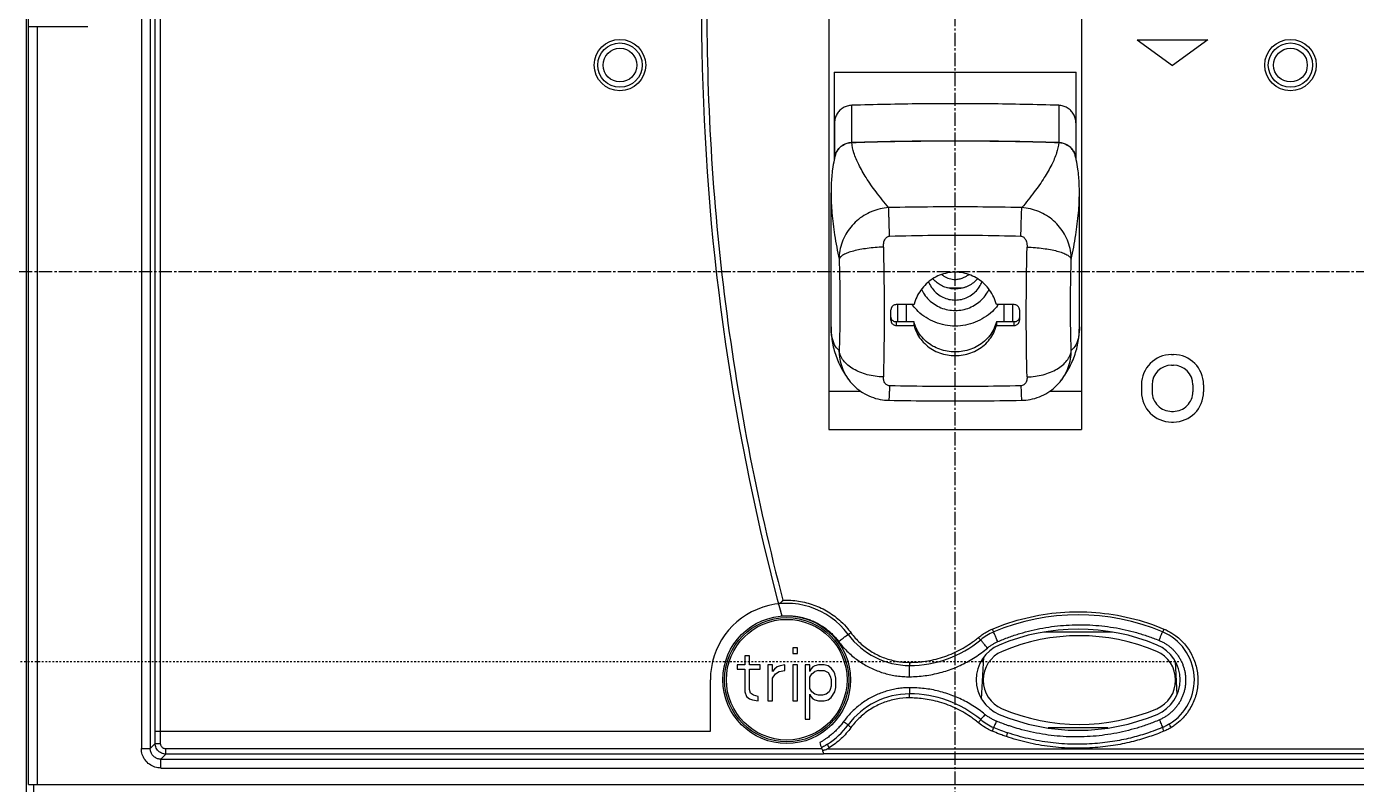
# Model space of a CAD drawing. Header units: millimetres. Extents: x -279 to 279, y -124 to 124.
# Drawn here: x 144.3 to 219.2, y -40.6 to 2.1 of the extents above; entities that cross this region are included whole.
import ezdxf

# ---------------------------------------------------------------- set-up
doc = ezdxf.new("R2010")
doc.units = ezdxf.units.MM
doc.linetypes.add('AXES2', pattern=[1.125, 0.75, -0.125, 0.125, -0.125])
doc.linetypes.add('CENTER2', pattern=[1.125, 0.75, -0.125, 0.125, -0.125])
doc.layers.add('AXE', color=80, linetype='AXES2')

msp = doc.modelspace()

# ---------------------------------------------------------------- linework, layer by layer
for p, q in [((144.277, -41.532), (144.277, 45.186)), ((144.376, -40.632), (144.376, 45.567)), ((189.501, 24.581), (189.501, -20.634)), ((203.751, 24.581), (203.751, -20.634)), ((150.748, 3.801), (150.748, -38.609)), ((151.52, -37.632), (151.52, 4.298)), ((151.819, -37.632), (151.819, 4.249)), ((151.247, 3.671), (151.247, -38.612)), ((144.376, 2.068), (147.726, 2.068)), ((144.876, 2.068), (144.876, -40.632)), ((206.876, 1.328), (210.876, 1.328)), ((206.876, 1.328), (208.876, -0.125)), ((210.876, 1.328), (208.876, -0.125)), ((189.801, -0.503), (189.801, -5.441)), ((189.801, -0.503), (203.451, -0.503)), ((203.451, -5.441), (203.451, -0.503)), ((189.826, -3.525), (189.801, -3.525)), ((189.801, -3.554), (189.826, -3.554)), ((189.826, -3.348), (189.826, -5.336)), ((203.426, -3.348), (203.426, -5.336)), ((203.451, -3.525), (203.426, -3.525)), ((203.426, -3.554), (203.451, -3.554)), ((189.627, -14.846), (189.627, -7.301)), ((203.626, -7.3), (203.626, -7.298)), ((203.626, -14.846), (203.626, -7.3)), ((193.003, -14.482), (193.003, -13.894)), ((194.303, -13.597), (193.303, -13.597)), ((193.376, -13.597), (193.376, -14.574)), ((193.877, -14.574), (193.877, -13.597)), ((199.95, -13.597), (198.95, -13.597)), ((199.376, -13.597), (199.376, -14.574)), ((199.876, -14.574), (199.876, -13.597)), ((200.25, -13.894), (200.25, -14.482)), ((194.303, -14.574), (193.303, -14.574)), ((193.303, -14.574), (193.303, -14.773)), ((193.303, -14.773), (194.303, -14.773)), ((194.303, -14.773), (194.303, -14.574)), ((199.95, -14.574), (198.95, -14.574)), ((198.95, -14.574), (198.95, -14.773)), ((198.95, -14.773), (199.95, -14.773)), ((199.95, -14.773), (199.95, -14.574)), ((208.826, -16.412), (208.926, -16.412)), ((208.826, -17.012), (208.926, -17.012)), ((190.624, -17.833), (190.624, -17.833)), ((202.629, -17.833), (202.629, -17.833)), ((191.306, -18.489), (189.501, -18.489)), ((203.751, -18.489), (201.947, -18.489)), ((207.126, -18.112), (207.126, -18.512)), ((207.726, -18.112), (207.726, -18.512)), ((210.026, -18.112), (210.026, -18.512)), ((210.626, -18.112), (210.626, -18.512)), ((208.826, -19.612), (208.926, -19.612)), ((208.826, -20.212), (208.926, -20.212)), ((189.501, -20.634), (203.751, -20.634)), ((205.499, -32.054), (201.614, -32.054)), ((205.276, -32.054), (205.276, -32.017)), ((187.733, -32.932), (187.463, -32.932)), ((187.463, -32.932), (187.463, -33.251)), ((187.733, -33.251), (187.733, -32.932)), ((185.03, -33.379), (184.76, -33.379)), ((184.76, -33.379), (184.76, -33.89)), ((185.03, -33.89), (185.03, -33.379)), ((187.463, -33.251), (187.733, -33.251)), ((198.225, -33.659), (198.101, -33.659)), ((198.112, -35.823), (198.236, -33.458)), ((209.029, -33.689), (209.128, -35.578)), ((184.76, -33.89), (184.328, -33.89)), ((184.328, -33.89), (184.328, -34.145)), ((184.328, -34.145), (184.76, -34.145)), ((184.76, -34.145), (184.76, -35.421)), ((185.625, -33.89), (185.03, -33.89)), ((185.03, -34.145), (185.625, -34.145)), ((185.03, -35.294), (185.03, -34.145)), ((185.625, -34.145), (185.625, -33.89)), ((186.328, -33.89), (186.057, -33.89)), ((186.057, -33.89), (186.057, -35.932)), ((186.328, -34.272), (186.328, -33.89)), ((186.436, -34.145), (186.328, -34.272)), ((186.328, -34.655), (186.49, -34.4)), ((186.598, -34.017), (186.436, -34.145)), ((186.49, -34.4), (186.706, -34.272)), ((186.76, -33.953), (186.598, -34.017)), ((186.706, -34.272), (187.03, -34.209)), ((187.03, -33.89), (186.76, -33.953)), ((187.03, -34.209), (187.03, -33.89)), ((187.733, -33.89), (187.463, -33.89)), ((187.463, -33.89), (187.463, -35.932)), ((187.733, -35.932), (187.733, -33.89)), ((188.436, -33.89), (188.166, -33.89)), ((188.166, -33.89), (188.166, -36.953)), ((188.436, -34.272), (188.436, -33.89)), ((188.49, -34.145), (188.436, -34.272)), ((188.436, -34.592), (188.544, -34.4)), ((188.598, -34.017), (188.49, -34.145)), ((188.544, -34.4), (188.706, -34.272)), ((188.706, -33.953), (188.598, -34.017)), ((188.922, -33.89), (188.706, -33.953)), ((188.922, -34.209), (188.706, -34.272)), ((189.247, -33.89), (188.922, -33.89)), ((188.922, -34.209), (189.247, -34.209)), ((189.463, -33.953), (189.247, -33.89)), ((189.247, -34.209), (189.463, -34.336)), ((189.625, -34.081), (189.463, -33.953)), ((189.463, -34.336), (189.571, -34.528)), ((189.787, -34.272), (189.625, -34.081)), ((189.841, -34.4), (189.787, -34.272)), ((189.895, -34.655), (189.841, -34.4)), ((194.051, -33.757), (194.051, -33.932)), ((182.826, -37.632), (182.826, -34.732)), ((186.328, -35.932), (186.328, -34.655)), ((188.436, -35.23), (188.436, -34.592)), ((188.544, -35.421), (188.436, -35.23)), ((189.571, -34.528), (189.625, -34.719)), ((189.625, -35.102), (189.571, -35.294)), ((189.625, -34.719), (189.625, -35.102)), ((189.841, -35.421), (189.895, -35.166)), ((189.895, -35.166), (189.895, -34.655)), ((184.76, -35.421), (184.868, -35.677)), ((184.868, -35.677), (185.03, -35.804)), ((185.084, -35.485), (185.03, -35.294)), ((185.03, -35.804), (185.193, -35.868)), ((185.247, -35.613), (185.084, -35.485)), ((185.193, -35.868), (185.517, -35.932)), ((185.517, -35.677), (185.247, -35.613)), ((185.517, -35.932), (185.517, -35.677)), ((186.057, -35.932), (186.328, -35.932)), ((187.463, -35.932), (187.733, -35.932)), ((188.436, -35.549), (188.49, -35.677)), ((188.436, -36.953), (188.436, -35.549)), ((188.49, -35.677), (188.598, -35.804)), ((188.706, -35.549), (188.544, -35.421)), ((188.598, -35.804), (188.706, -35.868)), ((188.922, -35.613), (188.706, -35.549)), ((188.706, -35.868), (188.922, -35.932)), ((189.139, -35.613), (188.922, -35.613)), ((188.922, -35.932), (189.247, -35.932)), ((189.355, -35.549), (189.139, -35.613)), ((189.247, -35.932), (189.463, -35.868)), ((189.517, -35.421), (189.355, -35.549)), ((189.463, -35.868), (189.625, -35.741)), ((189.571, -35.294), (189.517, -35.421)), ((189.625, -35.741), (189.841, -35.421)), ((194.051, -35.759), (194.051, -35.532)), ((188.166, -36.953), (188.436, -36.953)), ((205.239, -37.454), (201.874, -37.454)), ((151.52, -37.632), (151.53, -37.632)), ((151.528, -38.331), (151.53, -37.632)), ((151.545, -37.632), (182.826, -37.632)), ((151.828, -38.331), (151.828, -37.632)), ((150.748, -38.612), (151.247, -38.612)), ((151.247, -38.612), (151.528, -38.331)), ((151.528, -38.331), (151.828, -38.331)), ((151.847, -39.211), (152.128, -38.93)), ((152.128, -38.93), (152.128, -38.631)), ((189.083, -38.631), (152.128, -38.631)), ((189.207, -38.93), (152.128, -38.93)), ((241.104, -38.909), (189.2, -38.909)), ((189.2, -38.909), (189.207, -38.93)), ((241.104, -38.653), (189.386, -38.653)), ((151.847, -39.211), (241.406, -39.211)), ((151.847, -39.711), (241.405, -39.711)), ((144.376, -40.632), (248.876, -40.632)), ((144.676, -41.232), (144.676, -40.632))]:
    msp.add_line(p, q)
at = {"color": 6, "linetype": 'CENTER2', "ltscale": 0.008}
msp.add_line((209.233, -33.719), (-212.949, -33.719), dxfattribs=at)
for centre, radius in [((177.726, -0.102), 1.45), ((177.726, -0.102), 1.25), ((177.726, -0.102), 0.95), ((215.526, -0.102), 1.45), ((215.526, -0.102), 1.25), ((215.526, -0.102), 0.95), ((187.126, -34.732), 3.6), ((187.126, -34.732), 3.5), ((187.128, -34.732), 3.4)]:
    msp.add_circle(centre, radius)
for centre, radius, start, end in [((313.326, 2.968), 131, 167.74789, -164.9073), ((208.826, -18.112), 1.7, 90, 180), ((208.926, -18.112), 1.7, 0, 90), ((208.826, -18.112), 1.1, 90, 180), ((208.926, -18.112), 1.1, 0, 90), ((208.826, -18.512), 1.7, 180, -90), ((208.826, -18.512), 1.1, 179.99999, -90), ((208.926, -18.512), 1.1, -90, 0.00001), ((208.926, -18.512), 1.7, -90, 0), ((187.126, -34.732), 4.3, 36.37184, 180), ((203.556, -43.382), 12.3, 67.22714, 112.77286), ((194.051, -29.632), 4.3, -143.62816, -90), ((199.925, -34.732), 2.919, 112.77286, 129.66714), ((203.556, -43.382), 11.5, 67.22714, 112.77286), ((207.188, -34.732), 2.919, -58.76786, 67.22714), ((194.051, -27.648), 6.284, -90, -50.33286), ((199.925, -34.732), 2.119, 112.77286, -112.77286), ((203.626, -43.404), 11.15, 66.99714, 113.00286), ((207.188, -34.732), 2.119, -67.22714, 67.22714), ((199.954, -34.754), 1.753, 113.00286, -113.00286), ((207.299, -34.754), 1.753, -66.99714, 66.99714), ((194.051, -39.832), 4.3, 90, 143.62816), ((194.051, -41.816), 6.284, 50.33286, 90), ((203.556, -26.082), 11.5, -112.77286, -67.22714), ((203.626, -26.104), 11.15, -113.00286, -66.99714), ((187.126, -34.732), 4.3, -57.73003, -36.37184), ((199.925, -34.732), 2.919, -129.66714, -112.77286), ((203.556, -26.082), 12.3, -112.77286, -108.85881), ((313.326, 2.968), 131, -161.65063, -161.35706)]:
    msp.add_arc(centre, radius, start, end)
for points, knots in [([(185.552, 30.512), (184.937, 27.649), (183.9, 21.891), (182.927, 13.18), (182.538, 4.44), (182.731, -4.303), (183.509, -13.025), (184.871, -21.699), (186.167, -27.419), (186.912, -30.259)], [0, 0, 0, 0, 8.784619, 17.538219, 26.275587, 35.009909, 43.755075, 52.525371, 61.333757, 61.333757, 61.333757, 61.333757]), ([(190.794, -2.368), (190.709, -2.371), (190.538, -2.398), (190.302, -2.5), (190.1, -2.658), (189.946, -2.861), (189.848, -3.096), (189.826, -3.265), (189.826, -3.349)], [0, 0, 0, 0, 0.25612, 0.510972, 0.764267, 1.016285, 1.267624, 1.519346, 1.519346, 1.519346, 1.519346]), ([(202.459, -2.368), (201.163, -2.327), (198.571, -2.273), (194.682, -2.273), (192.09, -2.327), (190.794, -2.368)], [0, 0, 0, 0, 3.888918, 7.777655, 11.666573, 11.666573, 11.666573, 11.666573]), ([(190.794, -4.461), (190.794, -4.229), (190.794, -3.763), (190.794, -3.066), (190.794, -2.601), (190.794, -2.368)], [0, 0, 0, 0, 0.69768, 1.39536, 2.093039, 2.093039, 2.093039, 2.093039]), ([(203.426, -3.349), (203.426, -3.265), (203.404, -3.096), (203.307, -2.861), (203.152, -2.658), (202.951, -2.5), (202.714, -2.398), (202.544, -2.371), (202.459, -2.368)], [0, 0, 0, 0, 0.251704, 0.503032, 0.755046, 1.008344, 1.263208, 1.519346, 1.519346, 1.519346, 1.519346]), ([(202.459, -2.368), (202.459, -2.601), (202.459, -3.066), (202.459, -3.763), (202.459, -4.229), (202.459, -4.461)], [0, 0, 0, 0, 0.69768, 1.39536, 2.093039, 2.093039, 2.093039, 2.093039]), ([(190.79, -4.471), (190.717, -4.473), (190.571, -4.494), (190.366, -4.57), (190.182, -4.688), (190.03, -4.843), (189.919, -5.018), (189.873, -5.145), (189.857, -5.206)], [0, 0, 0, 0, 0.219299, 0.437104, 0.653534, 0.86884, 1.083438, 1.27096, 1.27096, 1.27096, 1.27096]), ([(189.859, -5.192), (189.881, -5.111), (189.946, -4.954), (190.1, -4.751), (190.302, -4.594), (190.538, -4.491), (190.709, -4.464), (190.794, -4.461)], [0, 0, 0, 0, 0.251319, 0.503323, 0.756613, 1.011467, 1.267595, 1.267595, 1.267595, 1.267595]), ([(202.463, -4.471), (201.166, -4.43), (198.572, -4.377), (194.681, -4.377), (192.087, -4.43), (190.79, -4.471)], [0, 0, 0, 0, 3.891349, 7.782772, 11.674143, 11.674143, 11.674143, 11.674143]), ([(192.873, -8.133), (192.629, -7.846), (192.187, -7.297), (191.619, -6.49), (191.194, -5.756), (190.911, -5.096), (190.81, -4.668), (190.791, -4.471)], [0, 0, 0, 0, 1.129232, 2.113266, 2.956934, 3.668569, 4.263125, 4.263125, 4.263125, 4.263125]), ([(190.794, -4.461), (192.09, -4.42), (194.682, -4.365), (198.571, -4.365), (201.163, -4.42), (202.459, -4.461)], [0, 0, 0, 0, 3.888958, 7.777734, 11.666692, 11.666692, 11.666692, 11.666692]), ([(202.463, -4.471), (202.443, -4.668), (202.342, -5.096), (202.059, -5.756), (201.634, -6.49), (201.066, -7.297), (200.623, -7.846), (200.38, -8.133)], [0, 0, 0, 0, 0.594657, 1.306293, 2.149963, 3.133999, 4.263355, 4.263355, 4.263355, 4.263355]), ([(202.459, -4.461), (202.544, -4.464), (202.715, -4.491), (202.951, -4.594), (203.152, -4.751), (203.307, -4.954), (203.372, -5.111), (203.394, -5.192)], [0, 0, 0, 0, 0.25611, 0.510953, 0.764239, 1.016247, 1.267577, 1.267577, 1.267577, 1.267577]), ([(203.396, -5.206), (203.38, -5.145), (203.333, -5.018), (203.223, -4.843), (203.07, -4.688), (202.887, -4.57), (202.681, -4.494), (202.536, -4.473), (202.463, -4.471)], [0, 0, 0, 0, 0.187521, 0.402119, 0.617425, 0.833855, 1.05166, 1.270981, 1.270981, 1.270981, 1.270981]), ([(189.802, -5.438), (189.765, -5.61), (189.686, -6.07), (189.635, -6.693), (189.627, -7.142), (189.627, -7.301)], [0, 0, 0, 0, 0.527987, 1.396774, 1.873515, 1.873515, 1.873515, 1.873515]), ([(203.626, -7.298), (203.626, -7.139), (203.617, -6.691), (203.567, -6.068), (203.488, -5.609), (203.45, -5.437)], [0, 0, 0, 0, 0.476842, 1.344774, 1.872272, 1.872272, 1.872272, 1.872272]), ([(189.627, -7.301), (189.627, -7.677), (189.667, -8.472), (189.824, -9.72), (189.986, -10.586), (190.081, -11.039)], [0, 0, 0, 0, 1.1302, 2.382865, 3.77156, 3.77156, 3.77156, 3.77156]), ([(203.172, -11.038), (203.267, -10.585), (203.429, -9.719), (203.586, -8.471), (203.626, -7.677), (203.626, -7.3)], [0, 0, 0, 0, 1.388569, 2.64124, 3.771452, 3.771452, 3.771452, 3.771452]), ([(192.873, -8.133), (192.709, -8.142), (192.383, -8.189), (191.911, -8.339), (191.47, -8.566), (191.072, -8.861), (190.728, -9.218), (190.448, -9.627), (190.24, -10.075), (190.112, -10.55), (190.082, -10.877), (190.081, -11.039)], [0, 0, 0, 0, 0.491164, 0.983883, 1.477785, 1.971462, 2.46483, 2.958319, 3.450422, 3.941132, 4.42768, 4.42768, 4.42768, 4.42768]), ([(200.38, -8.133), (199.546, -8.114), (197.878, -8.088), (195.375, -8.088), (193.707, -8.114), (192.873, -8.133)], [0, 0, 0, 0, 2.502723, 5.005482, 7.508204, 7.508204, 7.508204, 7.508204]), ([(192.924, -9.739), (192.92, -9.612), (192.914, -9.371), (192.904, -9.028), (192.895, -8.728), (192.887, -8.478), (192.88, -8.285), (192.875, -8.176), (192.873, -8.133)], [0, 0, 0, 0, 0.381532, 0.724782, 1.027538, 1.281396, 1.476774, 1.607125, 1.607125, 1.607125, 1.607125]), ([(200.329, -9.739), (200.332, -9.611), (200.339, -9.369), (200.348, -9.026), (200.357, -8.727), (200.366, -8.477), (200.373, -8.285), (200.378, -8.176), (200.38, -8.133)], [0, 0, 0, 0, 0.385203, 0.726833, 1.028239, 1.281612, 1.476865, 1.607121, 1.607121, 1.607121, 1.607121]), ([(203.172, -11.038), (203.171, -10.876), (203.141, -10.55), (203.013, -10.075), (202.805, -9.626), (202.524, -9.218), (202.18, -8.861), (201.782, -8.565), (201.341, -8.339), (200.87, -8.189), (200.544, -8.142), (200.381, -8.133)], [0, 0, 0, 0, 0.485717, 0.976523, 1.468878, 1.962687, 2.456353, 2.950217, 3.444102, 3.936512, 4.426636, 4.426636, 4.426636, 4.426636]), ([(192.575, -10.36), (192.574, -10.306), (192.579, -10.205), (192.606, -10.068), (192.648, -9.956), (192.7, -9.869), (192.763, -9.799), (192.839, -9.752), (192.897, -9.74), (192.924, -9.739)], [0, 0, 0, 0, 0.161065, 0.3013534, 0.4191599, 0.5163866, 0.6052558, 0.6995118, 0.7790677, 0.7790677, 0.7790677, 0.7790677]), ([(192.924, -9.739), (193.746, -9.712), (195.392, -9.677), (197.861, -9.677), (199.507, -9.712), (200.329, -9.739)], [0, 0, 0, 0, 2.468898, 4.937873, 7.406771, 7.406771, 7.406771, 7.406771]), ([(200.329, -9.739), (200.356, -9.74), (200.415, -9.752), (200.491, -9.8), (200.555, -9.871), (200.606, -9.959), (200.647, -10.07), (200.674, -10.206), (200.679, -10.306), (200.678, -10.359)], [0, 0, 0, 0, 0.0810268, 0.1765034, 0.2651406, 0.3626497, 0.4802444, 0.6196479, 0.7785769, 0.7785769, 0.7785769, 0.7785769]), ([(192.575, -10.359), (192.42, -10.364), (192.116, -10.38), (191.676, -10.426), (191.269, -10.49), (190.904, -10.571), (190.591, -10.666), (190.342, -10.775), (190.166, -10.89), (190.093, -10.991), (190.081, -11.039)], [0, 0, 0, 0, 0.466326, 0.912058, 1.324926, 1.702658, 2.033233, 2.306372, 2.513872, 2.660628, 2.660628, 2.660628, 2.660628]), ([(192.575, -10.36), (192.583, -10.72), (192.598, -11.448), (192.613, -12.543), (192.62, -13.638), (192.62, -14.714), (192.613, -15.752), (192.599, -16.734), (192.584, -17.368), (192.575, -17.673)], [0, 0, 0, 0, 1.082535, 2.184219, 3.285557, 4.36753, 5.411454, 6.399322, 7.314122, 7.314122, 7.314122, 7.314122]), ([(200.678, -17.673), (200.669, -17.368), (200.654, -16.734), (200.64, -15.752), (200.633, -14.714), (200.633, -13.638), (200.64, -12.543), (200.655, -11.448), (200.67, -10.72), (200.678, -10.359)], [0, 0, 0, 0, 0.914414, 1.902283, 2.946208, 4.02818, 5.129519, 6.231202, 7.31421, 7.31421, 7.31421, 7.31421]), ([(200.678, -10.359), (200.833, -10.364), (201.137, -10.38), (201.576, -10.426), (201.984, -10.49), (202.349, -10.571), (202.662, -10.666), (202.911, -10.775), (203.086, -10.89), (203.16, -10.991), (203.172, -11.039)], [0, 0, 0, 0, 0.466325, 0.912056, 1.324924, 1.702656, 2.03323, 2.306369, 2.51387, 2.660616, 2.660616, 2.660616, 2.660616]), ([(190.081, -11.039), (190.091, -11.335), (190.108, -11.933), (190.123, -12.83), (190.128, -13.721), (190.123, -14.585), (190.108, -15.4), (190.091, -15.925), (190.081, -16.176)], [0, 0, 0, 0, 0.889013, 1.793774, 2.692359, 3.563073, 4.38491, 5.13867, 5.13867, 5.13867, 5.13867]), ([(203.172, -16.176), (203.161, -15.925), (203.144, -15.4), (203.129, -14.585), (203.124, -13.721), (203.13, -12.83), (203.145, -11.932), (203.162, -11.334), (203.172, -11.038)], [0, 0, 0, 0, 0.753084, 1.574921, 2.445635, 3.34422, 4.248982, 5.138793, 5.138793, 5.138793, 5.138793]), ([(196.626, -11.768), (196.478, -11.768), (196.178, -11.797), (195.744, -11.926), (195.339, -12.138), (194.979, -12.422), (194.677, -12.77), (194.444, -13.165), (194.34, -13.452), (194.303, -13.597)], [0, 0, 0, 0, 0.444505, 0.897255, 1.350445, 1.806726, 2.266545, 2.725269, 3.175168, 3.175168, 3.175168, 3.175168]), ([(195.868, -11.897), (195.906, -11.929), (196.035, -12.027), (196.288, -12.144), (196.514, -12.177), (196.627, -12.177)], [0, 0, 0, 0, 0.1485949, 0.4853072, 0.823392, 0.823392, 0.823392, 0.823392]), ([(198.95, -13.597), (198.913, -13.453), (198.81, -13.168), (198.579, -12.774), (198.277, -12.425), (197.916, -12.139), (197.51, -11.927), (197.075, -11.797), (196.775, -11.768), (196.626, -11.768)], [0, 0, 0, 0, 0.446337, 0.90368, 1.363852, 1.821473, 2.276269, 2.730345, 3.17517, 3.17517, 3.17517, 3.17517]), ([(196.965, -12.126), (197.024, -12.108), (197.14, -12.063), (197.279, -11.981), (197.357, -11.92), (197.385, -11.896)], [0, 0, 0, 0, 0.1862271, 0.3719959, 0.4820704, 0.4820704, 0.4820704, 0.4820704]), ([(194.721, -12.735), (194.767, -12.832), (194.888, -13.043), (195.133, -13.335), (195.452, -13.593), (195.817, -13.784), (196.214, -13.902), (196.489, -13.928), (196.626, -13.928)], [0, 0, 0, 0, 0.321522, 0.727788, 1.135642, 1.545168, 1.956257, 2.368628, 2.368628, 2.368628, 2.368628]), ([(195.125, -12.313), (195.143, -12.36), (195.209, -12.514), (195.365, -12.758), (195.621, -13.008), (195.927, -13.196), (196.268, -13.313), (196.507, -13.339), (196.626, -13.339)], [0, 0, 0, 0, 0.150841, 0.504044, 0.858793, 1.215081, 1.572599, 1.930797, 1.930797, 1.930797, 1.930797]), ([(196.626, -12.714), (196.528, -12.714), (196.331, -12.698), (196.044, -12.623), (195.777, -12.499), (195.549, -12.334), (195.422, -12.203), (195.369, -12.136)], [0, 0, 0, 0, 0.294307, 0.590256, 0.884542, 1.174096, 1.428911, 1.428911, 1.428911, 1.428911]), ([(196.626, -12.176), (196.665, -12.176), (196.741, -12.172), (196.854, -12.155), (196.928, -12.137), (196.965, -12.126)], [0, 0, 0, 0, 0.1143712, 0.2286993, 0.3429397, 0.3429397, 0.3429397, 0.3429397]), ([(197.884, -12.136), (197.856, -12.17), (197.793, -12.243), (197.683, -12.345), (197.554, -12.442), (197.413, -12.526), (197.264, -12.595), (197.108, -12.649), (196.949, -12.687), (196.788, -12.709), (196.68, -12.714), (196.626, -12.714)], [0, 0, 0, 0, 0.13061, 0.288555, 0.449937, 0.61369, 0.778656, 0.943038, 1.106421, 1.268912, 1.430199, 1.430199, 1.430199, 1.430199]), ([(196.626, -13.339), (196.746, -13.339), (196.985, -13.313), (197.326, -13.196), (197.632, -13.008), (197.887, -12.758), (198.043, -12.514), (198.11, -12.36), (198.128, -12.313)], [0, 0, 0, 0, 0.358198, 0.715716, 1.072004, 1.426753, 1.779956, 1.930696, 1.930696, 1.930696, 1.930696]), ([(196.626, -13.928), (196.764, -13.928), (197.039, -13.902), (197.435, -13.784), (197.8, -13.593), (198.12, -13.335), (198.365, -13.043), (198.486, -12.832), (198.532, -12.735)], [0, 0, 0, 0, 0.412386, 0.823485, 1.233018, 1.640874, 2.047138, 2.368575, 2.368575, 2.368575, 2.368575]), ([(193.043, -13.746), (193.032, -13.764), (193.011, -13.811), (193.003, -13.863), (193.003, -13.894)], [0, 0, 0, 0, 0.0625015, 0.1551995, 0.1551995, 0.1551995, 0.1551995]), ([(193.303, -13.597), (193.271, -13.597), (193.208, -13.607), (193.124, -13.65), (193.071, -13.702), (193.048, -13.737), (193.043, -13.746)], [0, 0, 0, 0, 0.0935444, 0.1876523, 0.2809224, 0.3120724, 0.3120724, 0.3120724, 0.3120724]), ([(199.016, -13.647), (198.926, -13.764), (198.698, -14.017), (198.277, -14.347), (197.762, -14.611), (197.205, -14.774), (196.626, -14.829), (196.048, -14.774), (195.491, -14.611), (194.975, -14.347), (194.555, -14.017), (194.327, -13.764), (194.236, -13.647)], [0, 0, 0, 0, 0.443373, 1.017674, 1.593561, 2.170669, 2.748457, 3.326246, 3.903358, 4.479252, 5.053562, 5.49696, 5.49696, 5.49696, 5.49696]), ([(200.25, -13.894), (200.25, -13.863), (200.24, -13.801), (200.197, -13.717), (200.129, -13.65), (200.044, -13.607), (199.981, -13.597), (199.95, -13.597)], [0, 0, 0, 0, 0.0926518, 0.1862386, 0.2795335, 0.3734709, 0.4670129, 0.4670129, 0.4670129, 0.4670129]), ([(190.081, -16.176), (189.978, -16.091), (189.796, -15.854), (189.651, -15.388), (189.627, -15.039), (189.627, -14.847)], [0, 0, 0, 0, 0.402127, 0.869328, 1.444983, 1.444983, 1.444983, 1.444983]), ([(189.627, -14.906), (189.629, -15.092), (189.658, -15.559), (189.815, -16.307), (190.144, -17.108), (190.454, -17.602), (190.624, -17.833)], [0, 0, 0, 0, 0.55569, 1.400932, 2.280668, 3.14092, 3.14092, 3.14092, 3.14092]), ([(193.043, -14.43), (193.032, -14.412), (193.011, -14.366), (193.003, -14.314), (193.003, -14.284)], [0, 0, 0, 0, 0.0614636, 0.1524317, 0.1524317, 0.1524317, 0.1524317]), ([(193.003, -14.482), (193.003, -14.513), (193.013, -14.574), (193.056, -14.657), (193.124, -14.722), (193.209, -14.764), (193.271, -14.773), (193.303, -14.773)], [0, 0, 0, 0, 0.0911569, 0.1832129, 0.2753921, 0.3688217, 0.4623011, 0.4623011, 0.4623011, 0.4623011]), ([(193.303, -14.574), (193.271, -14.574), (193.209, -14.565), (193.124, -14.523), (193.071, -14.472), (193.048, -14.438), (193.043, -14.43)], [0, 0, 0, 0, 0.0936343, 0.1870805, 0.2791435, 0.3098157, 0.3098157, 0.3098157, 0.3098157]), ([(198.95, -14.574), (198.914, -14.711), (198.813, -14.981), (198.582, -15.353), (198.278, -15.676), (197.913, -15.937), (197.504, -16.127), (197.066, -16.24), (196.62, -16.277), (196.178, -16.238), (195.75, -16.126), (195.348, -15.942), (194.984, -15.684), (194.676, -15.361), (194.442, -14.986), (194.34, -14.712), (194.303, -14.574)], [0, 0, 0, 0, 0.424214, 0.859548, 1.303264, 1.745291, 2.199116, 2.647913, 3.095021, 3.536784, 3.972702, 4.415664, 4.855625, 5.303267, 5.744832, 6.173143, 6.173143, 6.173143, 6.173143]), ([(194.303, -14.773), (194.34, -14.912), (194.442, -15.185), (194.674, -15.559), (194.978, -15.882), (195.339, -16.142), (195.745, -16.332), (196.179, -16.447), (196.478, -16.472), (196.626, -16.472)], [0, 0, 0, 0, 0.431183, 0.869103, 1.310001, 1.752309, 2.197666, 2.647917, 3.092304, 3.092304, 3.092304, 3.092304]), ([(196.626, -16.472), (196.774, -16.472), (197.073, -16.447), (197.506, -16.332), (197.911, -16.143), (198.272, -15.884), (198.576, -15.562), (198.81, -15.188), (198.913, -14.913), (198.95, -14.773)], [0, 0, 0, 0, 0.444069, 0.893015, 1.336831, 1.777888, 2.21847, 2.657697, 3.092299, 3.092299, 3.092299, 3.092299]), ([(200.21, -14.43), (200.205, -14.439), (200.182, -14.473), (200.129, -14.524), (200.044, -14.565), (199.981, -14.574), (199.95, -14.574)], [0, 0, 0, 0, 0.0306608, 0.1227574, 0.2162544, 0.309535, 0.309535, 0.309535, 0.309535]), ([(199.95, -14.773), (199.981, -14.773), (200.044, -14.764), (200.129, -14.722), (200.197, -14.657), (200.24, -14.574), (200.25, -14.513), (200.25, -14.482)], [0, 0, 0, 0, 0.0934818, 0.1870805, 0.2792342, 0.371099, 0.4623012, 0.4623012, 0.4623012, 0.4623012]), ([(200.25, -14.284), (200.25, -14.314), (200.242, -14.366), (200.22, -14.412), (200.21, -14.43)], [0, 0, 0, 0, 0.0912522, 0.152712, 0.152712, 0.152712, 0.152712]), ([(202.629, -17.833), (202.799, -17.602), (203.109, -17.108), (203.438, -16.307), (203.595, -15.558), (203.624, -15.091), (203.626, -14.905)], [0, 0, 0, 0, 0.859821, 1.740253, 2.586101, 3.142193, 3.142193, 3.142193, 3.142193]), ([(203.626, -14.847), (203.626, -15.039), (203.602, -15.388), (203.457, -15.854), (203.275, -16.09), (203.172, -16.176)], [0, 0, 0, 0, 0.575585, 1.042783, 1.444948, 1.444948, 1.444948, 1.444948]), ([(192.575, -17.673), (192.419, -17.669), (192.113, -17.644), (191.671, -17.556), (191.261, -17.421), (190.892, -17.243), (190.574, -17.024), (190.321, -16.768), (190.148, -16.484), (190.092, -16.277), (190.081, -16.176)], [0, 0, 0, 0, 0.467214, 0.919411, 1.348959, 1.759099, 2.144205, 2.501696, 2.830336, 3.133839, 3.133839, 3.133839, 3.133839]), ([(190.081, -16.176), (190.082, -16.341), (190.111, -16.669), (190.239, -17.145), (190.421, -17.533), (190.565, -17.753), (190.624, -17.833)], [0, 0, 0, 0, 0.492198, 0.983366, 1.470801, 1.770408, 1.770408, 1.770408, 1.770408]), ([(200.678, -17.673), (200.834, -17.669), (201.14, -17.644), (201.582, -17.556), (201.992, -17.421), (202.361, -17.243), (202.679, -17.024), (202.931, -16.768), (203.105, -16.484), (203.161, -16.277), (203.172, -16.176)], [0, 0, 0, 0, 0.467215, 0.919412, 1.348961, 1.759101, 2.144207, 2.501698, 2.830338, 3.133864, 3.133864, 3.133864, 3.133864]), ([(202.629, -17.833), (202.688, -17.753), (202.832, -17.533), (203.014, -17.145), (203.142, -16.669), (203.171, -16.34), (203.172, -16.176)], [0, 0, 0, 0, 0.299739, 0.786925, 1.278014, 1.771095, 1.771095, 1.771095, 1.771095]), ([(190.624, -17.833), (190.627, -17.837), (190.734, -17.982), (190.975, -18.25), (191.4, -18.572), (191.88, -18.811), (192.379, -18.952), (192.718, -18.986), (192.879, -18.989)], [0, 0, 0, 0, 0.013877, 0.542383, 1.07235, 1.60501, 2.140253, 2.621736, 2.621736, 2.621736, 2.621736]), ([(192.924, -18.17), (192.897, -18.169), (192.84, -18.16), (192.764, -18.123), (192.699, -18.068), (192.648, -17.998), (192.606, -17.908), (192.579, -17.798), (192.574, -17.716), (192.575, -17.673)], [0, 0, 0, 0, 0.080404, 0.1708591, 0.2499662, 0.3331538, 0.4304137, 0.5439252, 0.6733914, 0.6733914, 0.6733914, 0.6733914]), ([(200.678, -17.673), (200.679, -17.716), (200.674, -17.799), (200.646, -17.91), (200.604, -18), (200.552, -18.069), (200.487, -18.125), (200.412, -18.161), (200.356, -18.169), (200.329, -18.17)], [0, 0, 0, 0, 0.1312017, 0.2454478, 0.3429358, 0.4259673, 0.5054034, 0.5948228, 0.6737852, 0.6737852, 0.6737852, 0.6737852]), ([(200.374, -18.989), (200.536, -18.986), (200.876, -18.952), (201.377, -18.81), (201.855, -18.571), (202.279, -18.248), (202.519, -17.981), (202.626, -17.837), (202.629, -17.833)], [0, 0, 0, 0, 0.485707, 1.020462, 1.552542, 2.081869, 2.609734, 2.621678, 2.621678, 2.621678, 2.621678]), ([(192.924, -18.17), (192.92, -18.266), (192.916, -18.439), (192.902, -18.659), (192.902, -18.842), (192.879, -18.913), (192.89, -18.992), (192.879, -18.989)], [0, 0, 0, 0, 0.2877023, 0.5138159, 0.6815845, 0.7856817, 0.8210586, 0.8210586, 0.8210586, 0.8210586]), ([(200.329, -18.17), (199.507, -18.191), (197.861, -18.219), (195.392, -18.219), (193.746, -18.191), (192.924, -18.17)], [0, 0, 0, 0, 2.468674, 4.937649, 7.406323, 7.406323, 7.406323, 7.406323]), ([(200.329, -18.17), (200.332, -18.265), (200.337, -18.438), (200.35, -18.657), (200.35, -18.841), (200.373, -18.912), (200.362, -18.992), (200.374, -18.989)], [0, 0, 0, 0, 0.285109, 0.5125566, 0.6812385, 0.7856127, 0.8210576, 0.8210576, 0.8210576, 0.8210576]), ([(192.879, -18.989), (193.707, -19.004), (195.378, -19.024), (197.877, -19.024), (199.547, -19.004), (200.374, -18.989)], [0, 0, 0, 0, 2.484794, 5.014654, 7.495422, 7.495422, 7.495422, 7.495422]), ([(186.912, -30.259), (186.88, -30.293), (186.824, -30.352), (186.752, -30.418), (186.705, -30.453), (186.685, -30.455)], [0, 0, 0, 0, 0.1385935, 0.241239, 0.3015155, 0.3015155, 0.3015155, 0.3015155]), ([(186.912, -30.259), (187.208, -30.245), (187.804, -30.275), (188.672, -30.496), (189.481, -30.885), (190.113, -31.362), (190.451, -31.717), (190.574, -31.864)], [0, 0, 0, 0, 0.88722, 1.778182, 2.66895, 3.562949, 4.136829, 4.136829, 4.136829, 4.136829]), ([(186.836, -31.142), (186.926, -31.135), (187.103, -31.125), (187.367, -31.131), (187.627, -31.155), (187.885, -31.198), (188.14, -31.26), (188.389, -31.34), (188.633, -31.438), (188.868, -31.554), (189.095, -31.686), (189.312, -31.835), (189.517, -31.999), (189.711, -32.177), (189.89, -32.37), (190.001, -32.506), (190.053, -32.576)], [0, 0, 0, 0, 0.269793, 0.530879, 0.792147, 1.053598, 1.315232, 1.577048, 1.839046, 2.101224, 2.36358, 2.626111, 2.888815, 3.151687, 3.414724, 3.67792, 3.67792, 3.67792, 3.67792]), ([(198.718, -31.88), (199.33, -31.623), (200.594, -31.206), (202.562, -30.891), (204.553, -30.892), (206.52, -31.207), (207.784, -31.623), (208.395, -31.88)], [0, 0, 0, 0, 1.990472, 3.973668, 5.954454, 7.93729, 9.926485, 9.926485, 9.926485, 9.926485]), ([(190.053, -32.576), (190.121, -32.526), (190.245, -32.439), (190.415, -32.292), (190.516, -32.26), (190.579, -32.168), (190.589, -32.182)], [0, 0, 0, 0, 0.2544756, 0.4702093, 0.61436, 0.665006, 0.665006, 0.665006, 0.665006]), ([(190.75, -32.087), (190.724, -32.105), (190.677, -32.141), (190.632, -32.161), (190.594, -32.189), (190.589, -32.182)], [0, 0, 0, 0, 0.0940344, 0.1619074, 0.1880515, 0.1880515, 0.1880515, 0.1880515]), ([(190.75, -32.087), (190.901, -32.293), (191.244, -32.677), (191.856, -33.148), (192.546, -33.496), (193.286, -33.709), (193.797, -33.757), (194.051, -33.757)], [0, 0, 0, 0, 0.766129, 1.53478, 2.304087, 3.070477, 3.832737, 3.832737, 3.832737, 3.832737]), ([(198.18, -32.171), (198.222, -32.142), (198.351, -32.06), (198.486, -31.987), (198.578, -31.943)], [0, 0, 0, 0, 0.1527971, 0.4586325, 0.4586325, 0.4586325, 0.4586325]), ([(198.718, -31.88), (198.73, -31.908), (198.749, -31.962), (198.778, -31.997), (198.788, -32.044), (198.795, -32.041)], [0, 0, 0, 0, 0.0906839, 0.1552832, 0.1789866, 0.1789866, 0.1789866, 0.1789866]), ([(199.025, -32.588), (198.995, -32.518), (198.946, -32.392), (198.854, -32.215), (198.847, -32.121), (198.782, -32.047), (198.795, -32.041)], [0, 0, 0, 0, 0.2269262, 0.4193045, 0.5478502, 0.5930232, 0.5930232, 0.5930232, 0.5930232]), ([(199.025, -32.588), (199.228, -32.5), (199.641, -32.336), (200.272, -32.126), (200.915, -31.952), (201.567, -31.815), (202.226, -31.716), (202.89, -31.654), (203.556, -31.63), (204.224, -31.644), (204.889, -31.695), (205.551, -31.785), (206.207, -31.912), (206.856, -32.075), (207.494, -32.275), (207.911, -32.433), (208.118, -32.517)], [0, 0, 0, 0, 0.664839, 1.330024, 1.995534, 2.661364, 3.3275, 3.993935, 4.660663, 5.327681, 5.994988, 6.662585, 7.330478, 7.998669, 8.667178, 9.336012, 9.336012, 9.336012, 9.336012]), ([(208.118, -32.517), (208.143, -32.456), (208.191, -32.349), (208.245, -32.184), (208.3, -32.122), (208.305, -32.036), (208.318, -32.041)], [0, 0, 0, 0, 0.1977162, 0.3653315, 0.4773304, 0.5166841, 0.5166841, 0.5166841, 0.5166841]), ([(208.395, -31.88), (208.383, -31.908), (208.364, -31.962), (208.335, -31.997), (208.325, -32.044), (208.318, -32.041)], [0, 0, 0, 0, 0.090702, 0.1553189, 0.1790309, 0.1790309, 0.1790309, 0.1790309]), ([(208.627, -31.989), (208.777, -32.067), (209.136, -32.292), (209.629, -32.765), (210.038, -33.415), (210.277, -34.144), (210.334, -34.909), (210.204, -35.665), (209.896, -36.368), (209.478, -36.909), (209.156, -37.185), (209.019, -37.284)], [0, 0, 0, 0, 0.505184, 1.266809, 2.026835, 2.786186, 3.545738, 4.30559, 5.065813, 5.826949, 6.333033, 6.333033, 6.333033, 6.333033]), ([(190.053, -32.576), (190.125, -32.672), (190.275, -32.858), (190.519, -33.12), (190.781, -33.363), (191.06, -33.587), (191.354, -33.79), (191.661, -33.971), (191.98, -34.13), (192.31, -34.265), (192.648, -34.376), (192.993, -34.462), (193.343, -34.524), (193.696, -34.56), (193.933, -34.566), (194.051, -34.566)], [0, 0, 0, 0, 0.357884, 0.71578, 1.073243, 1.430421, 1.787273, 2.143818, 2.500055, 2.855988, 3.211617, 3.566944, 3.921968, 4.276687, 4.63106, 4.63106, 4.63106, 4.63106]), ([(194.051, -33.757), (194.174, -33.757), (194.439, -33.749), (194.858, -33.709), (195.316, -33.63), (195.795, -33.509), (196.277, -33.343), (196.745, -33.135), (197.183, -32.896), (197.54, -32.661), (197.747, -32.506), (197.824, -32.444)], [0, 0, 0, 0, 0.368519, 0.793953, 1.262613, 1.760786, 2.274687, 2.790501, 3.294466, 3.772945, 4.069499, 4.069499, 4.069499, 4.069499]), ([(194.051, -34.566), (194.197, -34.565), (194.489, -34.553), (194.924, -34.509), (195.355, -34.437), (195.779, -34.339), (196.196, -34.214), (196.604, -34.064), (197.001, -33.888), (197.385, -33.688), (197.755, -33.464), (198.11, -33.218), (198.335, -33.04), (198.445, -32.947)], [0, 0, 0, 0, 0.43786, 0.875016, 1.311453, 1.747179, 2.182189, 2.616494, 3.050081, 3.482966, 3.915106, 4.346561, 4.777164, 4.777164, 4.777164, 4.777164]), ([(197.934, -32.355), (197.954, -32.379), (197.99, -32.424), (198.028, -32.453), (198.056, -32.491), (198.062, -32.485)], [0, 0, 0, 0, 0.0921415, 0.1581802, 0.183074, 0.183074, 0.183074, 0.183074]), ([(198.445, -32.947), (198.395, -32.889), (198.311, -32.781), (198.17, -32.637), (198.135, -32.547), (198.05, -32.495), (198.062, -32.485)], [0, 0, 0, 0, 0.2294977, 0.4240561, 0.5540582, 0.5997411, 0.5997411, 0.5997411, 0.5997411]), ([(198.445, -32.947), (198.488, -32.91), (198.578, -32.84), (198.72, -32.744), (198.869, -32.659), (198.972, -32.61), (199.025, -32.588)], [0, 0, 0, 0, 0.170985, 0.3420765, 0.5132974, 0.6846449, 0.6846449, 0.6846449, 0.6846449]), ([(208.118, -32.517), (208.178, -32.542), (208.296, -32.596), (208.466, -32.691), (208.627, -32.799), (208.78, -32.921), (208.923, -33.054), (209.054, -33.199), (209.173, -33.354), (209.28, -33.518), (209.373, -33.69), (209.452, -33.869), (209.516, -34.055), (209.565, -34.245), (209.598, -34.438), (209.616, -34.634), (209.618, -34.83), (209.604, -35.027), (209.574, -35.221), (209.528, -35.413), (209.467, -35.601), (209.391, -35.783), (209.301, -35.959), (209.196, -36.126), (209.078, -36.285), (208.948, -36.434), (208.806, -36.572), (208.653, -36.699), (208.49, -36.812), (208.318, -36.912), (208.199, -36.969), (208.138, -36.996)], [0, 0, 0, 0, 0.194413, 0.388948, 0.583628, 0.778452, 0.97342, 1.168534, 1.363795, 1.559204, 1.754761, 1.950466, 2.146321, 2.342326, 2.538481, 2.734787, 2.931243, 3.12785, 3.324608, 3.521516, 3.718574, 3.915782, 4.113139, 4.310645, 4.5083, 4.706102, 4.90405, 5.102145, 5.300383, 5.498768, 5.697296, 5.697296, 5.697296, 5.697296]), ([(194.051, -34.566), (194.05, -34.485), (194.054, -34.34), (194.037, -34.128), (194.07, -34.032), (194.035, -33.932), (194.051, -33.932)], [0, 0, 0, 0, 0.2424574, 0.4480027, 0.5853451, 0.6335928, 0.6335928, 0.6335928, 0.6335928]), ([(194.051, -35.185), (193.94, -35.186), (193.717, -35.196), (193.385, -35.234), (193.056, -35.296), (192.733, -35.382), (192.417, -35.49), (192.11, -35.621), (191.813, -35.774), (191.529, -35.947), (191.257, -36.141), (191, -36.353), (190.76, -36.584), (190.536, -36.83), (190.4, -37.005), (190.335, -37.095)], [0, 0, 0, 0, 0.334124, 0.668413, 1.002442, 1.336342, 1.670071, 2.003642, 2.337052, 2.6703, 3.003386, 3.336311, 3.669072, 4.001668, 4.334059, 4.334059, 4.334059, 4.334059]), ([(194.051, -35.185), (194.051, -35.229), (194.049, -35.308), (194.059, -35.425), (194.041, -35.477), (194.06, -35.532), (194.051, -35.532)], [0, 0, 0, 0, 0.1327773, 0.2453404, 0.3205534, 0.3469758, 0.3469758, 0.3469758, 0.3469758]), ([(198.305, -36.686), (198.196, -36.597), (197.974, -36.427), (197.624, -36.193), (197.261, -35.982), (196.886, -35.794), (196.5, -35.63), (196.105, -35.491), (195.703, -35.378), (195.295, -35.289), (194.882, -35.227), (194.467, -35.191), (194.19, -35.184), (194.051, -35.185)], [0, 0, 0, 0, 0.420671, 0.840867, 1.260576, 1.679809, 2.098563, 2.516852, 2.934669, 3.352033, 3.768913, 4.185369, 4.601256, 4.601256, 4.601256, 4.601256]), ([(194.051, -35.759), (193.797, -35.759), (193.286, -35.806), (192.546, -36.019), (191.856, -36.367), (191.244, -36.838), (190.901, -37.223), (190.75, -37.429)], [0, 0, 0, 0, 0.762118, 1.5284, 2.297638, 3.066253, 3.832737, 3.832737, 3.832737, 3.832737]), ([(197.82, -37.068), (197.74, -37.005), (197.527, -36.845), (197.161, -36.607), (196.714, -36.365), (196.241, -36.159), (195.757, -35.996), (195.28, -35.878), (194.829, -35.803), (194.423, -35.766), (194.168, -35.759), (194.051, -35.759)], [0, 0, 0, 0, 0.306275, 0.796388, 1.308731, 1.829354, 2.344195, 2.839166, 3.300247, 3.713316, 4.064021, 4.064021, 4.064021, 4.064021]), ([(198.305, -36.686), (198.274, -36.723), (198.217, -36.789), (198.144, -36.893), (198.092, -36.926), (198.07, -36.985), (198.062, -36.979)], [0, 0, 0, 0, 0.1457385, 0.2692894, 0.3518448, 0.380852, 0.380852, 0.380852, 0.380852]), ([(198.945, -37.066), (198.888, -37.042), (198.774, -36.991), (198.61, -36.902), (198.453, -36.8), (198.353, -36.725), (198.305, -36.686)], [0, 0, 0, 0, 0.186624, 0.3733531, 0.5602106, 0.747193, 0.747193, 0.747193, 0.747193]), ([(190.335, -37.095), (190.284, -37.164), (190.179, -37.3), (190.008, -37.493), (189.826, -37.675), (189.632, -37.845), (189.472, -37.967), (189.378, -38.033), (189.355, -38.049)], [0, 0, 0, 0, 0.257375, 0.514853, 0.772459, 1.0302, 1.288081, 1.374073, 1.374073, 1.374073, 1.374073]), ([(190.75, -37.429), (190.584, -37.654), (190.216, -38.068), (189.777, -38.407), (189.548, -38.554)], [0, 0, 0, 0, 0.837511, 1.653081, 1.653081, 1.653081, 1.653081]), ([(190.335, -37.095), (190.367, -37.119), (190.424, -37.163), (190.514, -37.219), (190.543, -37.26), (190.594, -37.276), (190.589, -37.282)], [0, 0, 0, 0, 0.1207597, 0.2231346, 0.2915402, 0.315572, 0.315572, 0.315572, 0.315572]), ([(190.75, -37.429), (190.721, -37.408), (190.666, -37.368), (190.627, -37.325), (190.582, -37.291), (190.589, -37.282)], [0, 0, 0, 0, 0.106895, 0.1874537, 0.2193721, 0.2193721, 0.2193721, 0.2193721]), ([(197.934, -37.161), (197.958, -37.133), (198.004, -37.08), (198.03, -37.029), (198.07, -36.986), (198.062, -36.979)], [0, 0, 0, 0, 0.1087828, 0.1911843, 0.2230951, 0.2230951, 0.2230951, 0.2230951]), ([(198.578, -37.573), (198.486, -37.529), (198.261, -37.407), (198.052, -37.258), (197.934, -37.161)], [0, 0, 0, 0, 0.3055568, 0.7657114, 0.7657114, 0.7657114, 0.7657114]), ([(198.718, -37.636), (198.732, -37.602), (198.764, -37.537), (198.771, -37.48), (198.805, -37.427), (198.795, -37.423)], [0, 0, 0, 0, 0.1105907, 0.1947966, 0.2266509, 0.2266509, 0.2266509, 0.2266509]), ([(198.945, -37.066), (198.927, -37.112), (198.891, -37.192), (198.85, -37.316), (198.809, -37.363), (198.804, -37.427), (198.795, -37.423)], [0, 0, 0, 0, 0.1483102, 0.2740414, 0.3580537, 0.3875741, 0.3875741, 0.3875741, 0.3875741]), ([(199.792, -37.376), (199.72, -37.353), (199.435, -37.258), (199.154, -37.151), (198.945, -37.066)], [0, 0, 0, 0, 0.2253225, 0.9014968, 0.9014968, 0.9014968, 0.9014968]), ([(208.138, -36.996), (207.932, -37.084), (207.515, -37.249), (206.877, -37.462), (206.227, -37.637), (205.568, -37.776), (204.902, -37.876), (204.23, -37.939), (203.556, -37.964), (202.882, -37.95), (202.209, -37.898), (201.54, -37.807), (200.876, -37.679), (200.294, -37.532), (199.935, -37.423), (199.792, -37.376)], [0, 0, 0, 0, 0.672162, 1.344649, 2.017453, 2.690575, 3.364007, 4.037748, 4.711794, 5.386143, 6.060794, 6.735745, 7.410999, 8.086552, 8.537154, 8.537154, 8.537154, 8.537154]), ([(208.138, -36.996), (208.161, -37.049), (208.202, -37.147), (208.259, -37.277), (208.293, -37.367), (208.315, -37.41), (208.318, -37.423)], [0, 0, 0, 0, 0.1732252, 0.3213881, 0.4230539, 0.4635342, 0.4635342, 0.4635342, 0.4635342]), ([(208.395, -37.635), (208.381, -37.602), (208.353, -37.542), (208.338, -37.474), (208.312, -37.433), (208.318, -37.423)], [0, 0, 0, 0, 0.1081845, 0.1918877, 0.2264111, 0.2264111, 0.2264111, 0.2264111]), ([(208.805, -37.427), (208.786, -37.396), (208.747, -37.337), (208.729, -37.281), (208.692, -37.233), (208.701, -37.228)], [0, 0, 0, 0, 0.1098019, 0.1932188, 0.2251277, 0.2251277, 0.2251277, 0.2251277]), ([(189.355, -38.049), (189.307, -38.081), (189.235, -38.128), (189.162, -38.173), (189.137, -38.188)], [0, 0, 0, 0, 0.1720621, 0.2580632, 0.2580632, 0.2580632, 0.2580632]), ([(199.249, -37.845), (199.204, -37.828), (199.026, -37.762), (198.85, -37.691), (198.718, -37.636)], [0, 0, 0, 0, 0.1421898, 0.5702384, 0.5702384, 0.5702384, 0.5702384]), ([(208.395, -37.635), (208.126, -37.747), (207.56, -37.96), (206.649, -38.228), (205.628, -38.443), (204.488, -38.582), (203.252, -38.616), (201.971, -38.524), (200.714, -38.303), (199.903, -38.072), (199.516, -37.939)], [0, 0, 0, 0, 0.872886, 1.812489, 2.847324, 4.00072, 5.250781, 6.5513, 7.846582, 9.074535, 9.074535, 9.074535, 9.074535]), ([(199.516, -37.939), (199.528, -37.905), (199.556, -37.838), (199.558, -37.78), (199.591, -37.725), (199.581, -37.722)], [0, 0, 0, 0, 0.1109726, 0.1955689, 0.2274374, 0.2274374, 0.2274374, 0.2274374]), ([(208.059, -37.528), (207.879, -37.598), (207.407, -37.77), (206.6, -38.008), (205.595, -38.22), (204.474, -38.357), (203.257, -38.391), (201.996, -38.299), (200.759, -38.08), (199.962, -37.852), (199.581, -37.722)], [0, 0, 0, 0, 0.580098, 1.504568, 2.522833, 3.657946, 4.888413, 6.168577, 7.443297, 8.651537, 8.651537, 8.651537, 8.651537]), ([(151.847, -39.711), (151.733, -39.71), (151.503, -39.675), (151.19, -39.516), (150.941, -39.267), (150.783, -38.953), (150.748, -38.723), (150.748, -38.609)], [0, 0, 0, 0, 0.340331, 0.686692, 1.034762, 1.381062, 1.721964, 1.721964, 1.721964, 1.721964]), ([(151.847, -39.211), (151.785, -39.211), (151.66, -39.192), (151.489, -39.106), (151.353, -38.97), (151.267, -38.799), (151.247, -38.673), (151.247, -38.612)], [0, 0, 0, 0, 0.1847388, 0.3739134, 0.5640053, 0.7532752, 0.9383184, 0.9383184, 0.9383184, 0.9383184]), ([(152.128, -38.93), (152.087, -38.93), (152.001, -38.921), (151.874, -38.88), (151.755, -38.807), (151.654, -38.707), (151.58, -38.587), (151.538, -38.46), (151.528, -38.373), (151.528, -38.331)], [0, 0, 0, 0, 0.1231019, 0.2566076, 0.3963678, 0.5384165, 0.6789395, 0.8140074, 0.9393518, 0.9393518, 0.9393518, 0.9393518]), ([(152.128, -38.631), (152.107, -38.631), (152.064, -38.626), (152.001, -38.605), (151.941, -38.569), (151.891, -38.519), (151.854, -38.459), (151.833, -38.395), (151.828, -38.352), (151.828, -38.331)], [0, 0, 0, 0, 0.0616521, 0.1284203, 0.1982307, 0.2691689, 0.3394093, 0.4070254, 0.4698322, 0.4698322, 0.4698322, 0.4698322]), ([(189.221, -38.699), (189.235, -38.695), (189.277, -38.684), (189.318, -38.672), (189.345, -38.665)], [0, 0, 0, 0, 0.0431616, 0.1286856, 0.1286856, 0.1286856, 0.1286856]), ([(189.529, -38.566), (189.505, -38.581), (189.458, -38.61), (189.41, -38.639), (189.386, -38.653)], [0, 0, 0, 0, 0.0843457, 0.1673484, 0.1673484, 0.1673484, 0.1673484]), ([(189.529, -38.566), (189.509, -38.535), (189.469, -38.477), (189.451, -38.421), (189.413, -38.374), (189.422, -38.368)], [0, 0, 0, 0, 0.1100058, 0.1936676, 0.2257991, 0.2257991, 0.2257991, 0.2257991]), ([(151.845, -39.711), (151.845, -39.649), (151.845, -39.533), (151.845, -39.382), (151.847, -39.277), (151.846, -39.226), (151.847, -39.211)], [0, 0, 0, 0, 0.186295, 0.3457612, 0.455436, 0.49953, 0.49953, 0.49953, 0.49953])]:
    msp.add_open_spline(points, degree=3, knots=knots)
for points in [[(189.857, -5.206), (189.837, -5.282), (189.819, -5.359), (189.803, -5.436)], [(189.841, -5.273), (189.846, -5.246), (189.852, -5.219), (189.859, -5.192)], [(203.394, -5.192), (203.401, -5.219), (203.407, -5.246), (203.412, -5.273)], [(203.45, -5.436), (203.433, -5.359), (203.415, -5.282), (203.396, -5.206)], [(189.803, -5.436), (189.802, -5.437), (189.802, -5.437), (189.802, -5.438)], [(203.45, -5.437), (203.45, -5.437), (203.45, -5.436), (203.45, -5.436)], [(196.614, -12.679), (196.46, -12.678), (196.306, -12.669), (196.153, -12.649)], [(196.626, -12.679), (196.622, -12.679), (196.618, -12.679), (196.614, -12.679)], [(197.098, -12.649), (196.942, -12.669), (196.784, -12.678), (196.626, -12.679)], [(194.236, -13.647), (194.224, -13.631), (194.211, -13.614), (194.199, -13.598)], [(199.054, -13.598), (199.042, -13.614), (199.029, -13.631), (199.016, -13.647)], [(189.627, -14.846), (189.627, -14.866), (189.627, -14.886), (189.627, -14.906)], [(189.627, -14.847), (189.627, -14.847), (189.627, -14.847), (189.627, -14.846)], [(203.626, -14.905), (203.626, -14.885), (203.626, -14.865), (203.626, -14.845)], [(203.626, -14.846), (203.626, -14.846), (203.626, -14.846), (203.626, -14.847)], [(190.574, -31.864), (190.63, -31.93), (190.684, -31.998), (190.736, -32.068)], [(190.736, -32.068), (190.74, -32.074), (190.745, -32.081), (190.75, -32.087)], [(197.95, -32.343), (198.024, -32.282), (198.101, -32.225), (198.18, -32.171)], [(198.578, -31.943), (198.624, -31.921), (198.671, -31.9), (198.718, -31.88)], [(208.395, -31.88), (208.474, -31.913), (208.551, -31.949), (208.627, -31.989)], [(197.824, -32.444), (197.861, -32.415), (197.898, -32.385), (197.934, -32.355)], [(197.934, -32.355), (197.939, -32.351), (197.944, -32.347), (197.95, -32.343)], [(197.922, -37.15), (197.888, -37.122), (197.854, -37.095), (197.82, -37.068)], [(197.934, -37.161), (197.93, -37.157), (197.926, -37.154), (197.922, -37.15)], [(208.318, -37.423), (208.232, -37.459), (208.145, -37.494), (208.059, -37.528)], [(208.513, -37.332), (208.449, -37.365), (208.384, -37.395), (208.318, -37.423)], [(208.701, -37.228), (208.64, -37.265), (208.577, -37.3), (208.513, -37.332)], [(208.805, -37.427), (208.74, -37.466), (208.673, -37.503), (208.605, -37.538)], [(208.825, -37.414), (208.819, -37.418), (208.812, -37.423), (208.805, -37.427)], [(209.019, -37.284), (208.956, -37.33), (208.892, -37.373), (208.825, -37.414)], [(189.137, -38.188), (189.088, -38.217), (189.038, -38.245), (188.987, -38.272)], [(198.718, -37.636), (198.671, -37.616), (198.624, -37.595), (198.578, -37.573)], [(199.516, -37.939), (199.426, -37.909), (199.337, -37.877), (199.249, -37.845)], [(208.605, -37.538), (208.536, -37.573), (208.466, -37.606), (208.395, -37.635)], [(189.139, -38.532), (189.121, -38.541), (189.102, -38.551), (189.083, -38.561)], [(189.137, -38.721), (189.165, -38.714), (189.193, -38.707), (189.221, -38.699)], [(189.252, -38.47), (189.214, -38.491), (189.177, -38.512), (189.139, -38.532)], [(189.308, -38.437), (189.29, -38.448), (189.271, -38.459), (189.252, -38.47)], [(189.422, -38.368), (189.385, -38.392), (189.347, -38.415), (189.308, -38.437)], [(189.345, -38.665), (189.359, -38.661), (189.372, -38.657), (189.386, -38.653)], [(189.548, -38.554), (189.542, -38.558), (189.535, -38.562), (189.529, -38.566)]]:
    msp.add_open_spline(points, degree=3)
at = {"layer": 'AXE'}
for p, q in [((196.626, -122.78), (196.626, 102.824)), ((85.348, -11.732), (278.724, -11.732))]:
    msp.add_line(p, q, dxfattribs=at)

doc.saveas('drawing.dxf')
